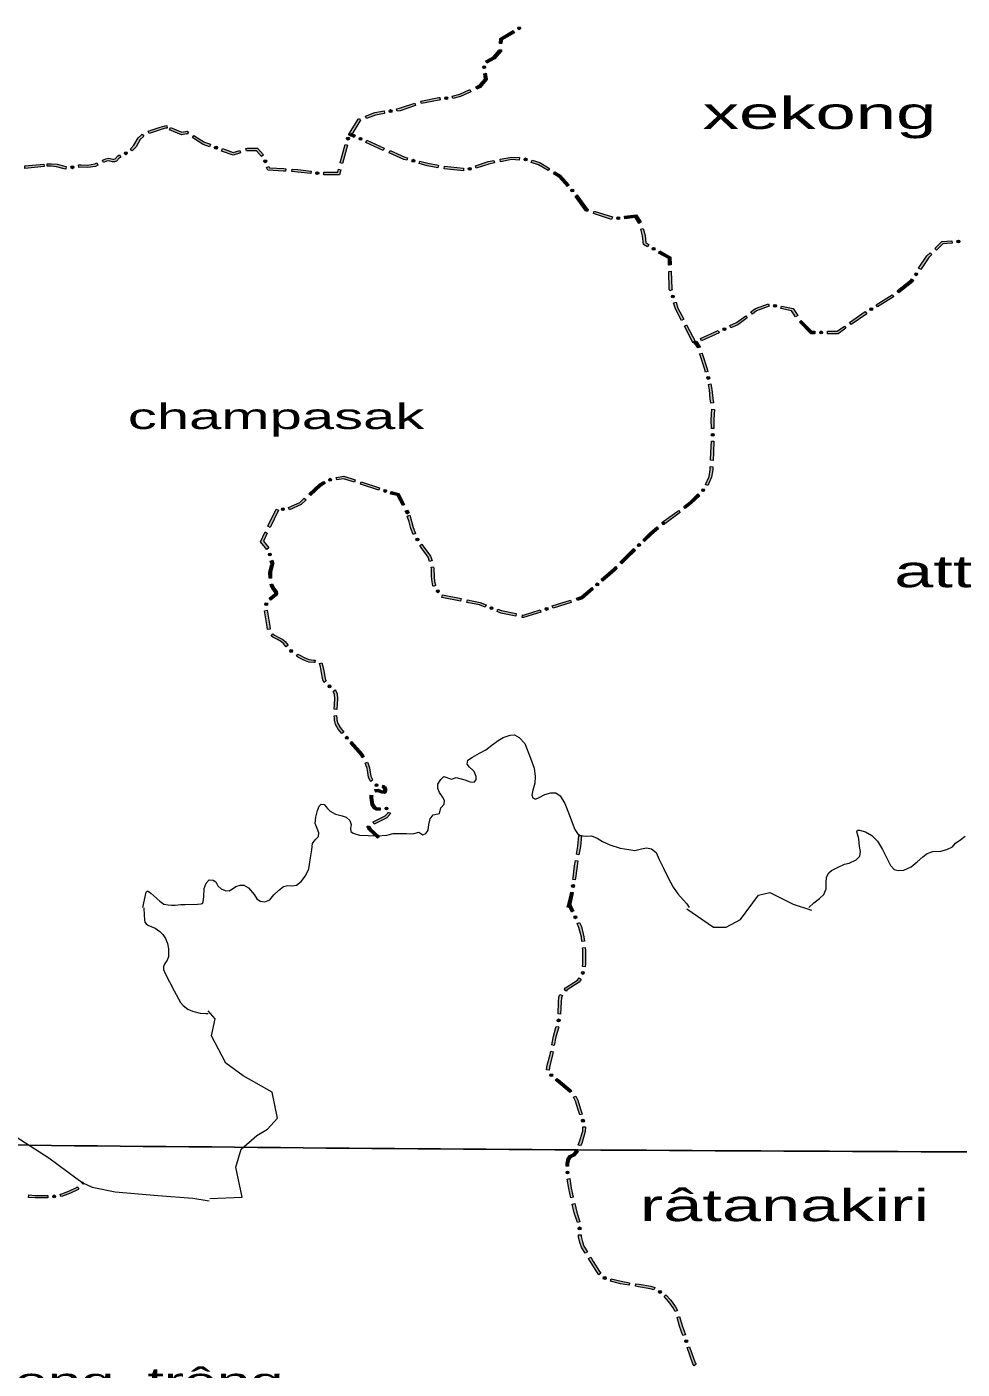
# Model space of a CAD drawing. Header units: metres. Extents: x -835890 to 1024355, y 79891 to 2211954.
# Drawn here: x -233624 to -86884, y 1077516 to 1288206 of the extents above; entities that cross this region are included whole.
import ezdxf

# ---------------------------------------------------------------- set-up
doc = ezdxf.new("R2010")
doc.units = ezdxf.units.M
doc.header["$LTSCALE"] = 2200
for name, color, linetype, lineweight in [('18', 7, 'Continuous', 13), ('20', 7, 'Continuous', 13), ('36', 7, 'Continuous', 13), ('37', 7, 'Continuous', 13)]:
    doc.layers.add(name, color=color, linetype=linetype, lineweight=lineweight)

msp = doc.modelspace()

# ---------------------------------------------------------------- hatches: boundary and pattern name
at = {"layer": '37'}
for points in [[(-159479, 1285611), (-159420, 1286380), (-157333, 1287635), (-157127, 1287292), (-159037, 1286144), (-159081, 1285580)], [(-156185, 1288102, 1), (-156564, 1287859, 1)], [(-161639, 1282852), (-160470, 1283491), (-159562, 1284530), (-159556, 1284614), (-159157, 1284583), (-159174, 1284367), (-160215, 1283174), (-161447, 1282501)], [(-161874, 1282098, 1), (-161874, 1281648, 1)], [(-163207, 1278798), (-162692, 1279033), (-161807, 1280046), (-161931, 1280853), (-161536, 1280914), (-161384, 1279923), (-162448, 1278705), (-163041, 1278434)], [(-171823, 1276547), (-171810, 1276551), (-169002, 1277114), (-168831, 1277127), (-168800, 1276729), (-168947, 1276717), (-171707, 1276164), (-171696, 1276168)], [(-167594, 1277022, 1), (-168042, 1276988, 1)], [(-166885, 1277339), (-165701, 1277662), (-164117, 1278384), (-163951, 1278020), (-165565, 1277285), (-166780, 1276953)], [(-180485, 1274180), (-179052, 1274738), (-177574, 1275002), (-177504, 1274609), (-178943, 1274351), (-180340, 1273807)], [(-176333, 1275021, 1), (-176776, 1274942, 1)], [(-175606, 1275355), (-175149, 1275436), (-172771, 1276230), (-172644, 1275851), (-175050, 1275048), (-175535, 1274961)], [(-211628, 1272303), (-211913, 1272281), (-212571, 1272097), (-213358, 1271813), (-214446, 1271453), (-214572, 1271833), (-213488, 1272191), (-212694, 1272478), (-211983, 1272677), (-211659, 1272702)], [(-183148, 1271257), (-181639, 1273730), (-181417, 1273817), (-181272, 1273444), (-181368, 1273406), (-182806, 1271049)], [(-215283, 1271034), (-215383, 1270966), (-215856, 1270521), (-216499, 1269397), (-217071, 1268784), (-217144, 1268732), (-217378, 1269056), (-217336, 1269086), (-216823, 1269636), (-216174, 1270771), (-215634, 1271279), (-215507, 1271365)], [(-211096, 1272425), (-209324, 1271682), (-208469, 1271825), (-208259, 1271690), (-208474, 1271353), (-208555, 1271405), (-209372, 1271269), (-211251, 1272056)], [(-207415, 1271153), (-206874, 1270808), (-205779, 1270122), (-204819, 1269772), (-204956, 1269396), (-205955, 1269760), (-207088, 1270470), (-207630, 1270816)], [(-183195, 1270876, 1), (-183310, 1270441, 1)], [(-182282, 1270845), (-182977, 1271153), (-182815, 1271519), (-182119, 1271210)], [(-181492, 1270713, 1), (-181081, 1270531, 1)], [(-218312, 1268284, 1), (-217890, 1268441, 1)], [(-203736, 1269165, 1), (-204159, 1269319, 1)], [(-202939, 1269087), (-201268, 1268478), (-200232, 1268803), (-200112, 1268421), (-201278, 1268056), (-203076, 1268711)], [(-199278, 1269102), (-199076, 1269165), (-197423, 1269165), (-196516, 1268126), (-196818, 1267863), (-197605, 1268765), (-199015, 1268765), (-199158, 1268720)], [(-184475, 1266845), (-183703, 1269744), (-183317, 1269641), (-184088, 1266742)], [(-177711, 1268818), (-180453, 1270034), (-180291, 1270400), (-177549, 1269183)], [(-174001, 1267254), (-174471, 1267381), (-176797, 1268412), (-176635, 1268778), (-174337, 1267759), (-173897, 1267640)], [(-233956, 1266385), (-230969, 1266669), (-230931, 1266271), (-233918, 1265987)], [(-227496, 1265885), (-227773, 1265926), (-228953, 1266256), (-229796, 1266318), (-230416, 1266319), (-230415, 1266719), (-229781, 1266718), (-228884, 1266652), (-227690, 1266318), (-227438, 1266281)], [(-226696, 1266094, 1), (-226266, 1266225, 1)], [(-222472, 1266481), (-222862, 1266293), (-224063, 1266108), (-225104, 1266159), (-225492, 1266136), (-225516, 1266536), (-225106, 1266560), (-224084, 1266510), (-222982, 1266679), (-222646, 1266841)], [(-218889, 1267773), (-219102, 1267631), (-219565, 1267136), (-219881, 1267018), (-220214, 1267018), (-220773, 1267176), (-221122, 1267101), (-221575, 1266904), (-221735, 1267271), (-221245, 1267484), (-220760, 1267588), (-220158, 1267418), (-219954, 1267418), (-219793, 1267478), (-219363, 1267938), (-219111, 1268106)], [(-196134, 1266901, 1), (-196311, 1267314, 1)], [(-195645, 1266267), (-195569, 1266088), (-193325, 1265956), (-193014, 1265936), (-193039, 1265537), (-193350, 1265557), (-195839, 1265703), (-196013, 1266109)], [(-173201, 1267245, 1), (-172766, 1267128, 1)], [(-169129, 1266079), (-170829, 1266398), (-172070, 1266733), (-171966, 1267119), (-170739, 1266788), (-169055, 1266472)], [(-165142, 1265607), (-168125, 1265927), (-168083, 1266325), (-165100, 1266005)], [(-160276, 1266842), (-161128, 1266678), (-163136, 1266034), (-163258, 1266415), (-161227, 1267066), (-160352, 1267235)], [(-156381, 1267291), (-157546, 1267368), (-159294, 1267032), (-159370, 1267424), (-157571, 1267771), (-156354, 1267690)], [(-155589, 1267467, 1), (-155159, 1267333, 1)], [(-151839, 1265642), (-153326, 1266549), (-154479, 1266911), (-154360, 1267292), (-153159, 1266916), (-151630, 1265984)], [(-192016, 1265874), (-191092, 1265816), (-189021, 1265567), (-189069, 1265170), (-191128, 1265418), (-192041, 1265475)], [(-187829, 1265222, 1), (-188276, 1265276, 1)], [(-187055, 1265398), (-185402, 1265398), (-184860, 1265398), (-184732, 1265878), (-184345, 1265775), (-184552, 1264998), (-185402, 1264998), (-187055, 1264998)], [(-164363, 1265851, 1), (-163935, 1265988, 1)], [(-148858, 1263135), (-150170, 1264625), (-150985, 1265122), (-150777, 1265463), (-149910, 1264935), (-148558, 1263399)], [(-148196, 1262686, 1), (-147899, 1262348, 1)], [(-145679, 1259209), (-145988, 1259309), (-147618, 1261595), (-147292, 1261828), (-145739, 1259649), (-145556, 1259590)], [(-141873, 1257979), (-144728, 1258902), (-144605, 1259282), (-141750, 1258360)], [(-141054, 1258144, 1), (-140607, 1258197, 1)], [(-137593, 1257364), (-138170, 1258289), (-139814, 1258091), (-139861, 1258488), (-137965, 1258716), (-137254, 1257576)], [(-136251, 1253699), (-136863, 1254056), (-137011, 1255395), (-137316, 1256464), (-136932, 1256574), (-136618, 1255473), (-136488, 1254300), (-136049, 1254044)], [(-91188, 1253440), (-90064, 1254511), (-88480, 1254640), (-88447, 1254242), (-89890, 1254123), (-90912, 1253150)], [(-87243, 1254541, 1), (-87691, 1254504, 1)], [(-135481, 1253480, 1), (-135093, 1253253, 1)], [(-132945, 1250825), (-132974, 1251828), (-134517, 1252697), (-134320, 1253046), (-132581, 1252065), (-132545, 1250837)], [(-93717, 1250315), (-92412, 1252273), (-91912, 1252750), (-91636, 1252460), (-92104, 1252014), (-93384, 1250093)], [(-132758, 1246783), (-132837, 1247030), (-132917, 1249826), (-132517, 1249837), (-132439, 1247098), (-132377, 1246904)], [(-93980, 1249559, 1), (-94230, 1249184, 1)], [(-97072, 1246770), (-94940, 1248479), (-94826, 1248650), (-94493, 1248429), (-94641, 1248206), (-96822, 1246458)], [(-132333, 1246105, 1), (-132197, 1245676, 1)], [(-100388, 1244590), (-97862, 1246137), (-97852, 1246145), (-97602, 1245833), (-97631, 1245809), (-100179, 1244249)], [(-130920, 1242115), (-131849, 1243919), (-132153, 1244877), (-131772, 1244998), (-131478, 1244072), (-130564, 1242298)], [(-120034, 1243455), (-119321, 1243979), (-117280, 1244723), (-117143, 1244347), (-119130, 1243623), (-119797, 1243133)], [(-116022, 1244360, 1), (-116461, 1244458, 1)], [(-115222, 1244387), (-113389, 1243979), (-112678, 1242911), (-113011, 1242689), (-113633, 1243624), (-115309, 1243997)], [(-104543, 1241791), (-102078, 1243501), (-101850, 1243172), (-104315, 1241462)], [(-100945, 1244015, 1), (-101328, 1243780, 1)], [(-129089, 1238559), (-130462, 1241226), (-130107, 1241409), (-128733, 1238742)], [(-123977, 1240835, 1), (-124388, 1240652, 1)], [(-123349, 1241331), (-122282, 1241803), (-120840, 1242863), (-120603, 1242541), (-122081, 1241455), (-123187, 1240965)], [(-112139, 1242117), (-110472, 1240447), (-109998, 1240447), (-109998, 1240047), (-110638, 1240047), (-112422, 1241835)], [(-107998, 1240447), (-106480, 1240447), (-105365, 1241221), (-105137, 1240892), (-106354, 1240047), (-107998, 1240047)], [(-128992, 1238834), (-128836, 1238903), (-128674, 1238537), (-128830, 1238468)], [(-128377, 1237812), (-128377, 1237811), (-128916, 1238659), (-128578, 1238874), (-128012, 1237982), (-127997, 1237935)], [(-127921, 1239307), (-125178, 1240522), (-125016, 1240156), (-127759, 1238942)], [(-108773, 1240247, 1), (-109223, 1240247, 1)], [(-127159, 1234014), (-127313, 1234595), (-128009, 1236668), (-128071, 1236860), (-127690, 1236983), (-127629, 1236793), (-126930, 1234710), (-126773, 1234117)], [(-126768, 1233316, 1), (-126652, 1232881, 1)], [(-126287, 1229123), (-126392, 1229824), (-126530, 1231224), (-126693, 1232085), (-126300, 1232160), (-126134, 1231281), (-125995, 1229873), (-125891, 1229182)], [(-126227, 1225163), (-126235, 1226571), (-126161, 1228172), (-125762, 1228153), (-125835, 1226563), (-125827, 1225166)], [(-126022, 1224389, 1), (-126019, 1223939, 1)], [(-126361, 1220178), (-126294, 1221416), (-126226, 1223172), (-125826, 1223157), (-125895, 1221398), (-125962, 1220157)], [(-127155, 1216392), (-126584, 1217650), (-126413, 1218698), (-126398, 1219175), (-125998, 1219162), (-126014, 1218660), (-126198, 1217533), (-126791, 1216226)], [(-189360, 1214921), (-187728, 1216451), (-187026, 1216853), (-186827, 1216506), (-187488, 1216127), (-189087, 1214629)], [(-185815, 1217156, 1), (-186259, 1217079, 1)], [(-185086, 1217486), (-183917, 1217690), (-182098, 1217099), (-182222, 1216718), (-183946, 1217279), (-185017, 1217092)], [(-181147, 1216790), (-178294, 1215862), (-178418, 1215482), (-181271, 1216409)], [(-127400, 1215662, 1), (-127649, 1215288, 1)], [(-192584, 1212758), (-190801, 1213570), (-190090, 1214237), (-189816, 1213945), (-190576, 1213234), (-192419, 1212394)], [(-177191, 1215293, 1), (-177619, 1215433, 1)], [(-176461, 1215266), (-175250, 1214968), (-174358, 1213252), (-174713, 1213068), (-175521, 1214623), (-176556, 1214878)], [(-130570, 1212923), (-129603, 1213671), (-128334, 1214885), (-128057, 1214596), (-129341, 1213368), (-130325, 1212606)], [(-195824, 1209820), (-194526, 1212525), (-194165, 1212352), (-195463, 1209647)], [(-193236, 1212458, 1), (-193681, 1212522, 1)], [(-173897, 1212365), (-173659, 1211906), (-174014, 1211721), (-174252, 1212180)], [(-173546, 1211536), (-173273, 1210608), (-173021, 1209611), (-172660, 1208693), (-173032, 1208546), (-173403, 1209488), (-173659, 1210503), (-173930, 1211423)], [(-133778, 1210544), (-131508, 1212197), (-131361, 1212311), (-131116, 1211994), (-131268, 1211877), (-133542, 1210221)], [(-137000, 1207702), (-135867, 1208784), (-134776, 1209728), (-134514, 1209426), (-135598, 1208488), (-136724, 1207413)], [(-133999, 1210383), (-133778, 1210544), (-133542, 1210221), (-133763, 1210060)], [(-195981, 1206191), (-196986, 1207399), (-196256, 1208919), (-195896, 1208746), (-196514, 1207457), (-195674, 1206447)], [(-172243, 1207556, 1), (-172474, 1207942, 1)], [(-195572, 1205596, 1), (-195448, 1205163, 1)], [(-171642, 1207025), (-171433, 1206711), (-170312, 1205134), (-170053, 1204447), (-170427, 1204306), (-170668, 1204944), (-171762, 1206484), (-171975, 1206803)], [(-140571, 1204195), (-139764, 1205002), (-138437, 1206307), (-138157, 1206021), (-139483, 1204718), (-140288, 1203913)], [(-137423, 1207023, 1), (-137744, 1206707, 1)], [(-195628, 1201691), (-195637, 1202628), (-195424, 1203639), (-195265, 1203984), (-194902, 1203816), (-195042, 1203513), (-195237, 1202589), (-195228, 1201694)], [(-195276, 1203845), (-195425, 1204363), (-195041, 1204474), (-194892, 1203956)], [(-169809, 1203442), (-169754, 1203123), (-169721, 1201951), (-169658, 1201162), (-169536, 1200611), (-169497, 1200515), (-169867, 1200363), (-169919, 1200490), (-170055, 1201102), (-170121, 1201929), (-170153, 1203083), (-170203, 1203374)], [(-143502, 1201497), (-141656, 1203109), (-141277, 1203488), (-140994, 1203205), (-141383, 1202816), (-143239, 1201195)], [(-195622, 1198506), (-195610, 1198518), (-194769, 1199187), (-194714, 1199298), (-194727, 1199416), (-195032, 1199840), (-195406, 1200481), (-195457, 1200660), (-195073, 1200770), (-195035, 1200639), (-194697, 1200058), (-194341, 1199565), (-194303, 1199225), (-194451, 1198929), (-195340, 1198223), (-195332, 1198230)], [(-168988, 1199458, 1), (-169307, 1199776, 1)], [(-168430, 1199041), (-165487, 1198456), (-165566, 1198063), (-168508, 1198649)], [(-147369, 1198544), (-146655, 1198772), (-145009, 1200184), (-144748, 1199881), (-146456, 1198415), (-147248, 1198163)], [(-143954, 1200836, 1), (-144293, 1200540, 1)], [(-195985, 1197790, 1), (-196143, 1197369, 1)], [(-164507, 1198261), (-162511, 1197864), (-161578, 1197506), (-161721, 1197132), (-162623, 1197478), (-164585, 1197868)], [(-160506, 1196881, 1), (-160926, 1197042, 1)], [(-159710, 1196790), (-159133, 1196569), (-156831, 1196108), (-156909, 1195716), (-159244, 1196184), (-159853, 1196417)], [(-155850, 1195911), (-155722, 1195886), (-153087, 1196725), (-152965, 1196343), (-155699, 1195473), (-155929, 1195519)], [(-151859, 1196906, 1), (-152287, 1196769, 1)], [(-151181, 1197331), (-148322, 1198241), (-148201, 1197860), (-151059, 1196950)], [(-195848, 1193599), (-195914, 1194051), (-196320, 1196559), (-195925, 1196623), (-195519, 1194112), (-195452, 1193658)], [(-192949, 1190889), (-193011, 1190966), (-193381, 1191435), (-193693, 1191701), (-194285, 1192022), (-195014, 1192412), (-195287, 1192635), (-195035, 1192945), (-194791, 1192747), (-194095, 1192374), (-193466, 1192033), (-193091, 1191714), (-192699, 1191216), (-192638, 1191142)], [(-192304, 1190415, 1), (-192020, 1190066, 1)], [(-188418, 1188409), (-188611, 1188413), (-189408, 1188492), (-190191, 1188786), (-190994, 1189226), (-191301, 1189403), (-191102, 1189750), (-190798, 1189575), (-190023, 1189150), (-189316, 1188885), (-188587, 1188812), (-188411, 1188809)], [(-186972, 1185285), (-187009, 1185331), (-187210, 1185733), (-187398, 1186787), (-187563, 1187741), (-187716, 1188250), (-187333, 1188366), (-187173, 1187833), (-187004, 1186856), (-186826, 1185860), (-186671, 1185549), (-186662, 1185538)], [(-186312, 1184826, 1), (-185955, 1184553, 1)], [(-185400, 1181084), (-185298, 1182708), (-185358, 1183417), (-185490, 1183769), (-185576, 1183877), (-185262, 1184126), (-185137, 1183968), (-184964, 1183505), (-184896, 1182712), (-185001, 1181059)], [(-184230, 1177264), (-184807, 1177993), (-185182, 1178690), (-185373, 1179400), (-185373, 1179644), (-185422, 1180051), (-185025, 1180099), (-184973, 1179668), (-184973, 1179453), (-184808, 1178839), (-184471, 1178213), (-183916, 1177512)], [(-183575, 1176795, 1), (-183278, 1176457, 1)], [(-181017, 1173470), (-181251, 1173847), (-182917, 1175743), (-182616, 1176007), (-180929, 1174086), (-180677, 1173681)], [(-179636, 1169742), (-179746, 1169875), (-180024, 1170459), (-180130, 1171173), (-180241, 1171805), (-180437, 1172392), (-180542, 1172622), (-180177, 1172788), (-180064, 1172538), (-179852, 1171903), (-179735, 1171237), (-179637, 1170577), (-179406, 1170092), (-179329, 1169998)], [(-178979, 1169267, 1), (-178563, 1169096, 1)], [(-178181, 1165248), (-178264, 1165240), (-178838, 1165240), (-179209, 1165463), (-179596, 1166076), (-179776, 1167216), (-179743, 1167601), (-179344, 1167566), (-179373, 1167230), (-179214, 1166220), (-178921, 1165757), (-178727, 1165640), (-178282, 1165640), (-178217, 1165646)], [(-179088, 1168496), (-179040, 1168524), (-178494, 1168558), (-177857, 1168298), (-177618, 1168278), (-177648, 1168257), (-177623, 1168331), (-177623, 1168521), (-177744, 1168877), (-177365, 1169005), (-177223, 1168587), (-177223, 1168267), (-177312, 1168001), (-177512, 1167867), (-177952, 1167904), (-178561, 1168153), (-178920, 1168131), (-178886, 1168150)], [(-177567, 1168741), (-177823, 1168758), (-177797, 1169157), (-177541, 1169140)], [(-177427, 1165531, 1), (-176978, 1165501, 1)], [(-179310, 1163432), (-179298, 1163439), (-177400, 1164387), (-176998, 1164789), (-176938, 1164934), (-176569, 1164780), (-176660, 1164562), (-177163, 1164059), (-179115, 1163083), (-179123, 1163079)], [(-178592, 1160835), (-179988, 1162115), (-180256, 1162585), (-180256, 1162746), (-179856, 1162746), (-179856, 1162691), (-179671, 1162368), (-178322, 1161130)], [(-146620, 1161253), (-146763, 1159533), (-147010, 1158261), (-147402, 1158337), (-147159, 1159588), (-147019, 1161286)], [(-146620, 1161253), (-146763, 1159533), (-147010, 1158261), (-147402, 1158337), (-147159, 1159588), (-147019, 1161286)], [(-147165, 1157282), (-147288, 1156463), (-147530, 1154562), (-147573, 1154306), (-147967, 1154373), (-147926, 1154621), (-147684, 1156518), (-147560, 1157341)], [(-147165, 1157282), (-147288, 1156463), (-147530, 1154562), (-147573, 1154306), (-147967, 1154373), (-147926, 1154621), (-147684, 1156518), (-147560, 1157341)], [(-147973, 1153131, 1), (-147898, 1153575, 1)], [(-147973, 1153131, 1), (-147898, 1153575, 1)], [(-147904, 1152334), (-147955, 1152028), (-148281, 1150601), (-148485, 1149941), (-148867, 1150059), (-148668, 1150704), (-148348, 1152105), (-148298, 1152400)], [(-147904, 1152334), (-147955, 1152028), (-148273, 1150635), (-148258, 1150321), (-148088, 1149992), (-148444, 1149808), (-148654, 1150215), (-148676, 1150670), (-148348, 1152105), (-148298, 1152400)], [(-148178, 1149259), (-148446, 1149813), (-148086, 1149987), (-147818, 1149433)], [(-147661, 1148648, 1), (-147465, 1148243, 1)], [(-146548, 1144649), (-146623, 1145313), (-146998, 1146839), (-147303, 1147459), (-146943, 1147636), (-146620, 1146977), (-146229, 1145383), (-146150, 1144694)], [(-146431, 1140715), (-146371, 1141117), (-146396, 1143315), (-146434, 1143655), (-146037, 1143700), (-145996, 1143340), (-145970, 1141089), (-146036, 1140655)], [(-146310, 1139908, 1), (-146479, 1139491, 1)], [(-149328, 1137131), (-149112, 1137370), (-147252, 1138568), (-146969, 1138922), (-146656, 1138672), (-146980, 1138267), (-148851, 1137062), (-149031, 1136863)], [(-150285, 1133264), (-150204, 1135182), (-150150, 1135881), (-149980, 1136296), (-149610, 1136145), (-149756, 1135788), (-149804, 1135158), (-149885, 1133247)], [(-150146, 1132485, 1), (-150231, 1132043, 1)], [(-151263, 1128402), (-151017, 1129795), (-150607, 1131152), (-150575, 1131320), (-150182, 1131244), (-150218, 1131056), (-150627, 1129702), (-150869, 1128332)], [(-152089, 1124486), (-151989, 1125237), (-151528, 1126903), (-151437, 1127417), (-151043, 1127348), (-151137, 1126815), (-151596, 1125156), (-151693, 1124433)], [(-151501, 1123814, 1), (-151192, 1123487, 1)], [(-148443, 1120936), (-148539, 1121044), (-148554, 1121059), (-150490, 1122665), (-150712, 1122852), (-150454, 1123158), (-150233, 1122972), (-148284, 1121355), (-148248, 1121319), (-148144, 1121202)], [(-146875, 1117410), (-147128, 1118208), (-147533, 1119598), (-147845, 1120204), (-147490, 1120387), (-147159, 1119747), (-146746, 1118324), (-146494, 1117532)], [(-146449, 1116733, 1), (-146313, 1116304, 1)], [(-147103, 1112741), (-146946, 1113093), (-146419, 1114876), (-146371, 1115527), (-146371, 1115525), (-145973, 1115566), (-145970, 1115533), (-146024, 1114803), (-146570, 1112954), (-146737, 1112578)], [(-149028, 1109381), (-149028, 1109801), (-148833, 1110583), (-148471, 1111035), (-147907, 1111317), (-147543, 1111750), (-147509, 1111827), (-147143, 1111664), (-147200, 1111536), (-147654, 1110997), (-148214, 1110716), (-148466, 1110401), (-148628, 1109751), (-148628, 1109381)], [(-148822, 1108607, 1), (-148763, 1108161, 1)], [(-224689, 1106618), (-224764, 1106543), (-225047, 1106826), (-224972, 1106901)], [(-148284, 1104404), (-148616, 1105851), (-148855, 1107361), (-148460, 1107424), (-148223, 1105927), (-147894, 1104494)], [(-230332, 1104389), (-232331, 1104389), (-233343, 1104453), (-233318, 1104852), (-232318, 1104789), (-230332, 1104789)], [(-229558, 1104594, 1), (-229114, 1104670, 1)], [(-225471, 1105836), (-225591, 1105717), (-226766, 1105129), (-228034, 1104653), (-228316, 1104605), (-228384, 1104999), (-228139, 1105041), (-226926, 1105496), (-225828, 1106045), (-225754, 1106119)], [(-147252, 1100542), (-147283, 1100668), (-147743, 1102050), (-148060, 1103430), (-147670, 1103519), (-147358, 1102158), (-146898, 1100778), (-146864, 1100635)], [(-146907, 1099831, 1), (-146895, 1099381, 1)], [(-146015, 1095728), (-146582, 1096647), (-146848, 1097392), (-147060, 1098267), (-147071, 1098600), (-146671, 1098613), (-146661, 1098321), (-146464, 1097507), (-146219, 1096821), (-145675, 1095938)], [(-143885, 1092324), (-144113, 1092632), (-145088, 1094225), (-145490, 1094877), (-145150, 1095087), (-144748, 1094435), (-143781, 1092856), (-143563, 1092562)], [(-143183, 1091892, 1), (-142755, 1091753, 1)], [(-139119, 1090692), (-140461, 1090912), (-142067, 1091320), (-141969, 1091708), (-140379, 1091304), (-139054, 1091087)], [(-135235, 1089940), (-135819, 1090146), (-137642, 1090450), (-138132, 1090530), (-138068, 1090925), (-137576, 1090845), (-135719, 1090535), (-135102, 1090317)], [(-134491, 1089763, 1), (-134115, 1089516, 1)], [(-131925, 1086547), (-132210, 1087118), (-132883, 1088091), (-133654, 1088903), (-133363, 1089178), (-132572, 1088344), (-131865, 1087323), (-131567, 1086726)], [(-130689, 1082775), (-131206, 1084245), (-131601, 1085645), (-131216, 1085754), (-130825, 1084366), (-130312, 1082908)], [(-130243, 1082111, 1), (-130094, 1081686, 1)], [(-128921, 1078050), (-129124, 1078329), (-130025, 1080889), (-129648, 1081022), (-128766, 1078517), (-128598, 1078286)]]:
    msp.add_hatch(color=256, dxfattribs=at).paths.add_polyline_path(points)

# ---------------------------------------------------------------- linework, layer by layer
at = {"layer": '18'}
for points in [[(-86155, 1111615), (-89744, 1111629), (-93334, 1111644), (-96924, 1111659), (-100514, 1111675), (-104103, 1111692), (-107693, 1111709), (-111283, 1111726), (-114873, 1111744), (-118462, 1111763), (-122052, 1111782), (-125642, 1111802), (-129232, 1111823), (-132821, 1111844), (-136411, 1111865), (-140001, 1111888), (-143590, 1111910), (-147180, 1111934), (-150770, 1111958), (-154360, 1111982), (-157949, 1112007), (-161539, 1112033), (-165129, 1112059), (-168718, 1112086), (-172308, 1112113), (-175898, 1112141), (-179487, 1112170), (-183077, 1112199), (-186667, 1112228), (-190256, 1112259), (-193846, 1112290), (-197436, 1112321), (-201025, 1112353), (-204615, 1112386), (-208205, 1112419), (-211794, 1112452), (-215384, 1112487), (-218973, 1112522), (-222563, 1112557), (-226153, 1112593), (-229742, 1112630), (-233332, 1112667), (-236921, 1112705)], [(-236921, 1112705), (-233332, 1112667), (-229742, 1112630), (-226153, 1112593), (-222563, 1112557), (-218973, 1112522), (-215384, 1112487), (-211794, 1112452), (-208205, 1112419), (-204615, 1112386), (-201025, 1112353), (-197436, 1112321), (-193846, 1112290), (-190256, 1112259), (-186667, 1112228), (-183077, 1112199), (-179487, 1112170), (-175898, 1112141), (-172308, 1112113), (-168718, 1112086), (-165129, 1112059), (-161539, 1112033), (-157949, 1112007), (-154360, 1111982), (-150770, 1111958), (-147180, 1111934), (-143590, 1111910), (-140001, 1111888), (-136411, 1111865), (-132821, 1111844), (-129232, 1111823)], [(-129232, 1111823), (-125642, 1111802), (-122052, 1111782), (-118462, 1111763), (-114873, 1111744), (-111283, 1111726), (-107693, 1111709), (-104103, 1111692), (-100514, 1111675), (-96924, 1111659), (-93334, 1111644), (-89744, 1111629), (-86155, 1111615)]]:
    msp.add_lwpolyline(points, dxfattribs=at)
at = {"layer": '36'}
for points in [[(-205007, 1154344), (-204373, 1154285), (-203995, 1154020), (-203640, 1153365), (-203119, 1152931), (-202512, 1152627), (-201861, 1152583), (-201340, 1152887), (-200820, 1153278), (-200169, 1153495), (-199561, 1153495), (-198867, 1153061), (-197956, 1152019), (-197522, 1151324), (-197001, 1150976), (-196285, 1150889), (-195504, 1151193), (-194882, 1151978), (-194159, 1152670), (-193335, 1153278), (-192727, 1153408), (-192033, 1153365), (-191295, 1153495), (-190601, 1154060), (-189907, 1154928), (-189386, 1156058), (-189126, 1157795), (-188930, 1159011), (-188800, 1160010), (-188410, 1160618), (-187846, 1161139), (-187802, 1161704), (-188063, 1162355), (-188410, 1163137), (-188280, 1164179), (-187998, 1165222), (-187781, 1165873), (-187433, 1166177), (-187000, 1166134), (-186479, 1165526), (-186045, 1165092), (-185177, 1164614), (-184136, 1164353), (-183528, 1164179), (-182964, 1163615), (-182747, 1163007), (-182834, 1162355), (-182791, 1161921), (-182444, 1161660), (-181446, 1161356), (-180057, 1161270), (-178669, 1161226), (-177128, 1161313), (-176130, 1161574), (-175045, 1161617), (-174047, 1161574), (-173049, 1161530), (-172119, 1161814), (-171487, 1161400), (-171010, 1161617), (-170663, 1162138), (-170533, 1163007), (-170359, 1163875), (-169882, 1164527), (-168894, 1164743), (-168689, 1165613), (-168125, 1166221), (-168081, 1166785), (-168428, 1167350), (-168906, 1168045), (-169166, 1168653), (-169123, 1169348), (-168689, 1170043), (-168211, 1170521), (-166979, 1170095), (-166259, 1170390), (-164914, 1169999), (-164046, 1169695), (-163438, 1169652), (-163135, 1169999), (-163135, 1170521), (-163438, 1171302), (-163677, 1171520), (-164198, 1171997), (-164545, 1172475), (-164458, 1173083), (-163720, 1173561), (-162592, 1174212), (-161638, 1174733), (-160683, 1175472), (-159685, 1176167), (-158904, 1176644), (-157819, 1177035), (-157103, 1177079), (-156366, 1176644), (-155498, 1175732), (-154587, 1173431), (-154023, 1171824), (-153849, 1170521), (-153914, 1169478), (-154261, 1168392)], [(-154261, 1168392), (-154391, 1167611), (-154261, 1167176), (-153827, 1167003), (-153220, 1167220), (-152352, 1167697), (-151397, 1167958), (-150616, 1167958), (-149966, 1167524), (-149228, 1166308), (-148534, 1164570), (-148035, 1163137), (-147644, 1162225), (-147254, 1161617), (-146820, 1161270), (-145865, 1161183), (-145041, 1161226), (-144130, 1160835), (-143305, 1160314), (-142177, 1159836), (-140528, 1159315), (-139183, 1159055), (-138250, 1158924), (-137165, 1159185), (-136428, 1159359), (-135603, 1159185), (-134866, 1158620), (-134432, 1157534), (-133737, 1156145), (-133043, 1154755), (-132219, 1153148), (-131503, 1152105), (-130678, 1151193), (-130071, 1150542), (-129724, 1150000)], [(-110925, 1150000), (-110143, 1150733), (-109266, 1151382), (-108579, 1152031), (-108236, 1152909), (-108198, 1153863), (-108160, 1154741), (-107816, 1155429), (-107378, 1155772), (-106462, 1156268), (-105356, 1156765), (-104632, 1156956), (-103526, 1157452), (-102954, 1158024), (-102839, 1158788), (-102992, 1159551), (-103106, 1160773), (-103240, 1161308), (-103430, 1161842), (-103316, 1162109), (-102973, 1162109), (-102057, 1161880), (-101066, 1161269), (-100150, 1160391), (-99388, 1159055), (-98663, 1157605), (-98129, 1156574), (-97557, 1155963), (-96928, 1155772), (-96012, 1155848), (-94868, 1156345), (-93915, 1157146), (-93076, 1157910), (-92389, 1158444), (-91474, 1158750), (-90253, 1158826), (-89300, 1159093), (-88404, 1159475), (-87908, 1160086), (-87107, 1160659), (-86420, 1161193)], [(-215438, 1150000), (-214881, 1152390), (-214735, 1152559), (-214590, 1152559), (-214154, 1152220), (-212749, 1150961), (-212119, 1150525), (-211465, 1150379), (-210932, 1150331), (-210351, 1150355), (-209479, 1150428), (-208801, 1150428), (-206838, 1150476), (-206310, 1150527), (-206068, 1150600), (-205947, 1150867), (-205923, 1151230), (-205874, 1151715), (-205828, 1152958), (-205513, 1153808), (-205007, 1154344)], [(-130061, 1149784), (-125905, 1146867), (-123889, 1146867), (-121672, 1148079), (-118850, 1151916), (-117035, 1152320), (-113407, 1150503), (-110514, 1149562)], [(-215266, 1149945), (-215234, 1148772), (-215170, 1148032), (-215089, 1147663), (-214929, 1147406), (-214623, 1147197), (-213482, 1146715), (-212743, 1146216), (-212293, 1145718), (-211875, 1145108), (-211538, 1144339), (-211409, 1143470), (-211425, 1142216), (-211634, 1141701), (-211988, 1141186), (-212164, 1140720), (-212164, 1140270), (-211923, 1139610), (-210493, 1136892), (-209529, 1135091), (-209095, 1134609), (-208356, 1133998), (-207649, 1133708), (-206427, 1133403), (-205479, 1133338), (-205174, 1133338)], [(-204941, 1104324), (-199836, 1104523), (-200829, 1109212), (-199978, 1112054), (-197567, 1114186), (-195865, 1115181), (-194305, 1116886), (-195156, 1121008), (-199694, 1123566), (-202389, 1125555), (-204658, 1129818), (-204091, 1132519), (-205174, 1133738)], [(-238523, 1121865), (-238355, 1121696), (-238116, 1121026), (-238355, 1119493), (-238259, 1118392), (-237996, 1116716), (-237565, 1115854), (-236752, 1114944), (-230197, 1110682), (-225963, 1107569), (-224831, 1106760)], [(-224831, 1106760), (-223380, 1106084), (-219791, 1105366), (-213069, 1104791), (-207567, 1104360), (-205008, 1103929)]]:
    msp.add_lwpolyline(points, dxfattribs=at)
at = {"layer": '37'}
for points in [[(-159479, 1285611), (-159420, 1286380), (-157333, 1287635), (-157127, 1287292), (-159037, 1286144), (-159081, 1285580)], [(-161639, 1282852), (-160470, 1283491), (-159562, 1284530), (-159556, 1284614), (-159157, 1284583), (-159174, 1284367), (-160215, 1283174), (-161447, 1282501)], [(-163207, 1278798), (-162692, 1279033), (-161807, 1280046), (-161931, 1280853), (-161536, 1280914), (-161384, 1279923), (-162448, 1278705), (-163041, 1278434)], [(-171823, 1276547), (-171810, 1276551), (-169002, 1277114), (-168831, 1277127), (-168800, 1276729), (-168947, 1276717), (-171707, 1276164), (-171696, 1276168)], [(-166885, 1277339), (-165701, 1277662), (-164117, 1278384), (-163951, 1278020), (-165565, 1277285), (-166780, 1276953)], [(-180485, 1274180), (-179052, 1274738), (-177574, 1275002), (-177504, 1274609), (-178943, 1274351), (-180340, 1273807)], [(-175606, 1275355), (-175149, 1275436), (-172771, 1276230), (-172644, 1275851), (-175050, 1275048), (-175535, 1274961)], [(-211628, 1272303), (-211913, 1272281), (-212571, 1272097), (-213358, 1271813), (-214446, 1271453), (-214572, 1271833), (-213488, 1272191), (-212694, 1272478), (-211983, 1272677), (-211659, 1272702)], [(-183148, 1271257), (-181639, 1273730), (-181417, 1273817), (-181272, 1273444), (-181368, 1273406), (-182806, 1271049)], [(-215283, 1271034), (-215383, 1270966), (-215856, 1270521), (-216499, 1269397), (-217071, 1268784), (-217144, 1268732), (-217378, 1269056), (-217336, 1269086), (-216823, 1269636), (-216174, 1270771), (-215634, 1271279), (-215507, 1271365)], [(-211096, 1272425), (-209324, 1271682), (-208469, 1271825), (-208259, 1271690), (-208474, 1271353), (-208555, 1271405), (-209372, 1271269), (-211251, 1272056)], [(-207415, 1271153), (-206874, 1270808), (-205779, 1270122), (-204819, 1269772), (-204956, 1269396), (-205955, 1269760), (-207088, 1270470), (-207630, 1270816)], [(-182282, 1270845), (-182977, 1271153), (-182815, 1271519), (-182119, 1271210)], [(-202939, 1269087), (-201268, 1268478), (-200232, 1268803), (-200112, 1268421), (-201278, 1268056), (-203076, 1268711)], [(-199278, 1269102), (-199076, 1269165), (-197423, 1269165), (-196516, 1268126), (-196818, 1267863), (-197605, 1268765), (-199015, 1268765), (-199158, 1268720)], [(-184475, 1266845), (-183703, 1269744), (-183317, 1269641), (-184088, 1266742)], [(-177711, 1268818), (-180453, 1270034), (-180291, 1270400), (-177549, 1269183)], [(-174001, 1267254), (-174471, 1267381), (-176797, 1268412), (-176635, 1268778), (-174337, 1267759), (-173897, 1267640)], [(-233956, 1266385), (-230969, 1266669), (-230931, 1266271), (-233918, 1265987)], [(-227496, 1265885), (-227773, 1265926), (-228953, 1266256), (-229796, 1266318), (-230416, 1266319), (-230415, 1266719), (-229781, 1266718), (-228884, 1266652), (-227690, 1266318), (-227438, 1266281)], [(-222472, 1266481), (-222862, 1266293), (-224063, 1266108), (-225104, 1266159), (-225492, 1266136), (-225516, 1266536), (-225106, 1266560), (-224084, 1266510), (-222982, 1266679), (-222646, 1266841)], [(-218889, 1267773), (-219102, 1267631), (-219565, 1267136), (-219881, 1267018), (-220214, 1267018), (-220773, 1267176), (-221122, 1267101), (-221575, 1266904), (-221735, 1267271), (-221245, 1267484), (-220760, 1267588), (-220158, 1267418), (-219954, 1267418), (-219793, 1267478), (-219363, 1267938), (-219111, 1268106)], [(-195645, 1266267), (-195569, 1266088), (-193325, 1265956), (-193014, 1265936), (-193039, 1265537), (-193350, 1265557), (-195839, 1265703), (-196013, 1266109)], [(-169129, 1266079), (-170829, 1266398), (-172070, 1266733), (-171966, 1267119), (-170739, 1266788), (-169055, 1266472)], [(-165142, 1265607), (-168125, 1265927), (-168083, 1266325), (-165100, 1266005)], [(-160276, 1266842), (-161128, 1266678), (-163136, 1266034), (-163258, 1266415), (-161227, 1267066), (-160352, 1267235)], [(-156381, 1267291), (-157546, 1267368), (-159294, 1267032), (-159370, 1267424), (-157571, 1267771), (-156354, 1267690)], [(-151839, 1265642), (-153326, 1266549), (-154479, 1266911), (-154360, 1267292), (-153159, 1266916), (-151630, 1265984)], [(-192016, 1265874), (-191092, 1265816), (-189021, 1265567), (-189069, 1265170), (-191128, 1265418), (-192041, 1265475)], [(-187055, 1265398), (-185402, 1265398), (-184860, 1265398), (-184732, 1265878), (-184345, 1265775), (-184552, 1264998), (-185402, 1264998), (-187055, 1264998)], [(-148858, 1263135), (-150170, 1264625), (-150985, 1265122), (-150777, 1265463), (-149910, 1264935), (-148558, 1263399)], [(-145679, 1259209), (-145988, 1259309), (-147618, 1261595), (-147292, 1261828), (-145739, 1259649), (-145556, 1259590)], [(-141873, 1257979), (-144728, 1258902), (-144605, 1259282), (-141750, 1258360)], [(-137593, 1257364), (-138170, 1258289), (-139814, 1258091), (-139861, 1258488), (-137965, 1258716), (-137254, 1257576)], [(-136251, 1253699), (-136863, 1254056), (-137011, 1255395), (-137316, 1256464), (-136932, 1256574), (-136618, 1255473), (-136488, 1254300), (-136049, 1254044)], [(-91188, 1253440), (-90064, 1254511), (-88480, 1254640), (-88447, 1254242), (-89890, 1254123), (-90912, 1253150)], [(-132945, 1250825), (-132974, 1251828), (-134517, 1252697), (-134320, 1253046), (-132581, 1252065), (-132545, 1250837)], [(-93717, 1250315), (-92412, 1252273), (-91912, 1252750), (-91636, 1252460), (-92104, 1252014), (-93384, 1250093)], [(-132758, 1246783), (-132837, 1247030), (-132917, 1249826), (-132517, 1249837), (-132439, 1247098), (-132377, 1246904)], [(-97072, 1246770), (-94940, 1248479), (-94826, 1248650), (-94493, 1248429), (-94641, 1248206), (-96822, 1246458)], [(-100388, 1244590), (-97862, 1246137), (-97852, 1246145), (-97602, 1245833), (-97631, 1245809), (-100179, 1244249)], [(-130920, 1242115), (-131849, 1243919), (-132153, 1244877), (-131772, 1244998), (-131478, 1244072), (-130564, 1242298)], [(-120034, 1243455), (-119321, 1243979), (-117280, 1244723), (-117143, 1244347), (-119130, 1243623), (-119797, 1243133)], [(-115222, 1244387), (-113389, 1243979), (-112678, 1242911), (-113011, 1242689), (-113633, 1243624), (-115309, 1243997)], [(-104543, 1241791), (-102078, 1243501), (-101850, 1243172), (-104315, 1241462)], [(-129089, 1238559), (-130462, 1241226), (-130107, 1241409), (-128733, 1238742)], [(-123349, 1241331), (-122282, 1241803), (-120840, 1242863), (-120603, 1242541), (-122081, 1241455), (-123187, 1240965)], [(-112139, 1242117), (-110472, 1240447), (-109998, 1240447), (-109998, 1240047), (-110638, 1240047), (-112422, 1241835)], [(-107998, 1240447), (-106480, 1240447), (-105365, 1241221), (-105137, 1240892), (-106354, 1240047), (-107998, 1240047)], [(-128992, 1238834), (-128836, 1238903), (-128674, 1238537), (-128830, 1238468)], [(-128377, 1237812), (-128377, 1237811), (-128916, 1238659), (-128578, 1238874), (-128012, 1237982), (-127997, 1237935)], [(-127921, 1239307), (-125178, 1240522), (-125016, 1240156), (-127759, 1238942)], [(-127159, 1234014), (-127313, 1234595), (-128009, 1236668), (-128071, 1236860), (-127690, 1236983), (-127629, 1236793), (-126930, 1234710), (-126773, 1234117)], [(-126287, 1229123), (-126392, 1229824), (-126530, 1231224), (-126693, 1232085), (-126300, 1232160), (-126134, 1231281), (-125995, 1229873), (-125891, 1229182)], [(-126227, 1225163), (-126235, 1226571), (-126161, 1228172), (-125762, 1228153), (-125835, 1226563), (-125827, 1225166)], [(-126361, 1220178), (-126294, 1221416), (-126226, 1223172), (-125826, 1223157), (-125895, 1221398), (-125962, 1220157)], [(-127155, 1216392), (-126584, 1217650), (-126413, 1218698), (-126398, 1219175), (-125998, 1219162), (-126014, 1218660), (-126198, 1217533), (-126791, 1216226)], [(-189360, 1214921), (-187728, 1216451), (-187026, 1216853), (-186827, 1216506), (-187488, 1216127), (-189087, 1214629)], [(-185086, 1217486), (-183917, 1217690), (-182098, 1217099), (-182222, 1216718), (-183946, 1217279), (-185017, 1217092)], [(-181147, 1216790), (-178294, 1215862), (-178418, 1215482), (-181271, 1216409)], [(-192584, 1212758), (-190801, 1213570), (-190090, 1214237), (-189816, 1213945), (-190576, 1213234), (-192419, 1212394)], [(-176461, 1215266), (-175250, 1214968), (-174358, 1213252), (-174713, 1213068), (-175521, 1214623), (-176556, 1214878)], [(-130570, 1212923), (-129603, 1213671), (-128334, 1214885), (-128057, 1214596), (-129341, 1213368), (-130325, 1212606)], [(-195824, 1209820), (-194526, 1212525), (-194165, 1212352), (-195463, 1209647)], [(-173897, 1212365), (-173659, 1211906), (-174014, 1211721), (-174252, 1212180)], [(-173546, 1211536), (-173273, 1210608), (-173021, 1209611), (-172660, 1208693), (-173032, 1208546), (-173403, 1209488), (-173659, 1210503), (-173930, 1211423)], [(-133778, 1210544), (-131508, 1212197), (-131361, 1212311), (-131116, 1211994), (-131268, 1211877), (-133542, 1210221)], [(-137000, 1207702), (-135867, 1208784), (-134776, 1209728), (-134514, 1209426), (-135598, 1208488), (-136724, 1207413)], [(-133999, 1210383), (-133778, 1210544), (-133542, 1210221), (-133763, 1210060)], [(-195981, 1206191), (-196986, 1207399), (-196256, 1208919), (-195896, 1208746), (-196514, 1207457), (-195674, 1206447)], [(-171642, 1207025), (-171433, 1206711), (-170312, 1205134), (-170053, 1204447), (-170427, 1204306), (-170668, 1204944), (-171762, 1206484), (-171975, 1206803)], [(-140571, 1204195), (-139764, 1205002), (-138437, 1206307), (-138157, 1206021), (-139483, 1204718), (-140288, 1203913)], [(-195628, 1201691), (-195637, 1202628), (-195424, 1203639), (-195265, 1203984), (-194902, 1203816), (-195042, 1203513), (-195237, 1202589), (-195228, 1201694)], [(-195276, 1203845), (-195425, 1204363), (-195041, 1204474), (-194892, 1203956)], [(-169809, 1203442), (-169754, 1203123), (-169721, 1201951), (-169658, 1201162), (-169536, 1200611), (-169497, 1200515), (-169867, 1200363), (-169919, 1200490), (-170055, 1201102), (-170121, 1201929), (-170153, 1203083), (-170203, 1203374)], [(-143502, 1201497), (-141656, 1203109), (-141277, 1203488), (-140994, 1203205), (-141383, 1202816), (-143239, 1201195)], [(-195622, 1198506), (-195610, 1198518), (-194769, 1199187), (-194714, 1199298), (-194727, 1199416), (-195032, 1199840), (-195406, 1200481), (-195457, 1200660), (-195073, 1200770), (-195035, 1200639), (-194697, 1200058), (-194341, 1199565), (-194303, 1199225), (-194451, 1198929), (-195340, 1198223), (-195332, 1198230)], [(-168430, 1199041), (-165487, 1198456), (-165566, 1198063), (-168508, 1198649)], [(-147369, 1198544), (-146655, 1198772), (-145009, 1200184), (-144748, 1199881), (-146456, 1198415), (-147248, 1198163)], [(-164507, 1198261), (-162511, 1197864), (-161578, 1197506), (-161721, 1197132), (-162623, 1197478), (-164585, 1197868)], [(-159710, 1196790), (-159133, 1196569), (-156831, 1196108), (-156909, 1195716), (-159244, 1196184), (-159853, 1196417)], [(-155850, 1195911), (-155722, 1195886), (-153087, 1196725), (-152965, 1196343), (-155699, 1195473), (-155929, 1195519)], [(-151181, 1197331), (-148322, 1198241), (-148201, 1197860), (-151059, 1196950)], [(-195848, 1193599), (-195914, 1194051), (-196320, 1196559), (-195925, 1196623), (-195519, 1194112), (-195452, 1193658)], [(-192949, 1190889), (-193011, 1190966), (-193381, 1191435), (-193693, 1191701), (-194285, 1192022), (-195014, 1192412), (-195287, 1192635), (-195035, 1192945), (-194791, 1192747), (-194095, 1192374), (-193466, 1192033), (-193091, 1191714), (-192699, 1191216), (-192638, 1191142)], [(-188418, 1188409), (-188611, 1188413), (-189408, 1188492), (-190191, 1188786), (-190994, 1189226), (-191301, 1189403), (-191102, 1189750), (-190798, 1189575), (-190023, 1189150), (-189316, 1188885), (-188587, 1188812), (-188411, 1188809)], [(-186972, 1185285), (-187009, 1185331), (-187210, 1185733), (-187398, 1186787), (-187563, 1187741), (-187716, 1188250), (-187333, 1188366), (-187173, 1187833), (-187004, 1186856), (-186826, 1185860), (-186671, 1185549), (-186662, 1185538)], [(-185400, 1181084), (-185298, 1182708), (-185358, 1183417), (-185490, 1183769), (-185576, 1183877), (-185262, 1184126), (-185137, 1183968), (-184964, 1183505), (-184896, 1182712), (-185001, 1181059)], [(-184230, 1177264), (-184807, 1177993), (-185182, 1178690), (-185373, 1179400), (-185373, 1179644), (-185422, 1180051), (-185025, 1180099), (-184973, 1179668), (-184973, 1179453), (-184808, 1178839), (-184471, 1178213), (-183916, 1177512)], [(-181017, 1173470), (-181251, 1173847), (-182917, 1175743), (-182616, 1176007), (-180929, 1174086), (-180677, 1173681)], [(-179636, 1169742), (-179746, 1169875), (-180024, 1170459), (-180130, 1171173), (-180241, 1171805), (-180437, 1172392), (-180542, 1172622), (-180177, 1172788), (-180064, 1172538), (-179852, 1171903), (-179735, 1171237), (-179637, 1170577), (-179406, 1170092), (-179329, 1169998)], [(-178181, 1165248), (-178264, 1165240), (-178838, 1165240), (-179209, 1165463), (-179596, 1166076), (-179776, 1167216), (-179743, 1167601), (-179344, 1167566), (-179373, 1167230), (-179214, 1166220), (-178921, 1165757), (-178727, 1165640), (-178282, 1165640), (-178217, 1165646)], [(-179088, 1168496), (-179040, 1168524), (-178494, 1168558), (-177857, 1168298), (-177618, 1168278), (-177648, 1168257), (-177623, 1168331), (-177623, 1168521), (-177744, 1168877), (-177365, 1169005), (-177223, 1168587), (-177223, 1168267), (-177312, 1168001), (-177512, 1167867), (-177952, 1167904), (-178561, 1168153), (-178920, 1168131), (-178886, 1168150)], [(-177567, 1168741), (-177823, 1168758), (-177797, 1169157), (-177541, 1169140)], [(-179310, 1163432), (-179298, 1163439), (-177400, 1164387), (-176998, 1164789), (-176938, 1164934), (-176569, 1164780), (-176660, 1164562), (-177163, 1164059), (-179115, 1163083), (-179123, 1163079)], [(-178592, 1160835), (-179988, 1162115), (-180256, 1162585), (-180256, 1162746), (-179856, 1162746), (-179856, 1162691), (-179671, 1162368), (-178322, 1161130)], [(-146620, 1161253), (-146763, 1159533), (-147010, 1158261), (-147402, 1158337), (-147159, 1159588), (-147019, 1161286)], [(-146620, 1161253), (-146763, 1159533), (-147010, 1158261), (-147402, 1158337), (-147159, 1159588), (-147019, 1161286)], [(-147165, 1157282), (-147288, 1156463), (-147530, 1154562), (-147573, 1154306), (-147967, 1154373), (-147926, 1154621), (-147684, 1156518), (-147560, 1157341)], [(-147165, 1157282), (-147288, 1156463), (-147530, 1154562), (-147573, 1154306), (-147967, 1154373), (-147926, 1154621), (-147684, 1156518), (-147560, 1157341)], [(-147904, 1152334), (-147955, 1152028), (-148281, 1150601), (-148485, 1149941), (-148867, 1150059), (-148668, 1150704), (-148348, 1152105), (-148298, 1152400)], [(-147904, 1152334), (-147955, 1152028), (-148273, 1150635), (-148258, 1150321), (-148088, 1149992), (-148444, 1149808), (-148654, 1150215), (-148676, 1150670), (-148348, 1152105), (-148298, 1152400)], [(-148178, 1149259), (-148446, 1149813), (-148086, 1149987), (-147818, 1149433)], [(-146548, 1144649), (-146623, 1145313), (-146998, 1146839), (-147303, 1147459), (-146943, 1147636), (-146620, 1146977), (-146229, 1145383), (-146150, 1144694)], [(-146431, 1140715), (-146371, 1141117), (-146396, 1143315), (-146434, 1143655), (-146037, 1143700), (-145996, 1143340), (-145970, 1141089), (-146036, 1140655)], [(-149328, 1137131), (-149112, 1137370), (-147252, 1138568), (-146969, 1138922), (-146656, 1138672), (-146980, 1138267), (-148851, 1137062), (-149031, 1136863)], [(-150285, 1133264), (-150204, 1135182), (-150150, 1135881), (-149980, 1136296), (-149610, 1136145), (-149756, 1135788), (-149804, 1135158), (-149885, 1133247)], [(-151263, 1128402), (-151017, 1129795), (-150607, 1131152), (-150575, 1131320), (-150182, 1131244), (-150218, 1131056), (-150627, 1129702), (-150869, 1128332)], [(-152089, 1124486), (-151989, 1125237), (-151528, 1126903), (-151437, 1127417), (-151043, 1127348), (-151137, 1126815), (-151596, 1125156), (-151693, 1124433)], [(-148443, 1120936), (-148539, 1121044), (-148554, 1121059), (-150490, 1122665), (-150712, 1122852), (-150454, 1123158), (-150233, 1122972), (-148284, 1121355), (-148248, 1121319), (-148144, 1121202)], [(-146875, 1117410), (-147128, 1118208), (-147533, 1119598), (-147845, 1120204), (-147490, 1120387), (-147159, 1119747), (-146746, 1118324), (-146494, 1117532)], [(-147103, 1112741), (-146946, 1113093), (-146419, 1114876), (-146371, 1115527), (-146371, 1115525), (-145973, 1115566), (-145970, 1115533), (-146024, 1114803), (-146570, 1112954), (-146737, 1112578)], [(-149028, 1109381), (-149028, 1109801), (-148833, 1110583), (-148471, 1111035), (-147907, 1111317), (-147543, 1111750), (-147509, 1111827), (-147143, 1111664), (-147200, 1111536), (-147654, 1110997), (-148214, 1110716), (-148466, 1110401), (-148628, 1109751), (-148628, 1109381)], [(-224689, 1106618), (-224764, 1106543), (-225047, 1106826), (-224972, 1106901)], [(-148284, 1104404), (-148616, 1105851), (-148855, 1107361), (-148460, 1107424), (-148223, 1105927), (-147894, 1104494)], [(-230332, 1104389), (-232331, 1104389), (-233343, 1104453), (-233318, 1104852), (-232318, 1104789), (-230332, 1104789)], [(-225471, 1105836), (-225591, 1105717), (-226766, 1105129), (-228034, 1104653), (-228316, 1104605), (-228384, 1104999), (-228139, 1105041), (-226926, 1105496), (-225828, 1106045), (-225754, 1106119)], [(-147252, 1100542), (-147283, 1100668), (-147743, 1102050), (-148060, 1103430), (-147670, 1103519), (-147358, 1102158), (-146898, 1100778), (-146864, 1100635)], [(-146015, 1095728), (-146582, 1096647), (-146848, 1097392), (-147060, 1098267), (-147071, 1098600), (-146671, 1098613), (-146661, 1098321), (-146464, 1097507), (-146219, 1096821), (-145675, 1095938)], [(-143885, 1092324), (-144113, 1092632), (-145088, 1094225), (-145490, 1094877), (-145150, 1095087), (-144748, 1094435), (-143781, 1092856), (-143563, 1092562)], [(-139119, 1090692), (-140461, 1090912), (-142067, 1091320), (-141969, 1091708), (-140379, 1091304), (-139054, 1091087)], [(-135235, 1089940), (-135819, 1090146), (-137642, 1090450), (-138132, 1090530), (-138068, 1090925), (-137576, 1090845), (-135719, 1090535), (-135102, 1090317)], [(-131925, 1086547), (-132210, 1087118), (-132883, 1088091), (-133654, 1088903), (-133363, 1089178), (-132572, 1088344), (-131865, 1087323), (-131567, 1086726)], [(-130689, 1082775), (-131206, 1084245), (-131601, 1085645), (-131216, 1085754), (-130825, 1084366), (-130312, 1082908)], [(-128921, 1078050), (-129124, 1078329), (-130025, 1080889), (-129648, 1081022), (-128766, 1078517), (-128598, 1078286)]]:
    msp.add_lwpolyline(points, close=True, dxfattribs=at)
for centre in [(-156374, 1287981), (-161874, 1281873), (-167818, 1277005), (-176555, 1274982), (-183253, 1270659), (-181286, 1270622), (-218101, 1268363), (-203947, 1269242), (-226481, 1266159), (-196222, 1267107), (-172984, 1267187), (-155374, 1267400), (-188052, 1265249), (-164149, 1265920), (-148047, 1262517), (-140830, 1258170), (-87467, 1254523), (-135287, 1253367), (-94105, 1249372), (-132265, 1245890), (-116241, 1244409), (-101137, 1243897), (-124183, 1240744), (-108998, 1240247), (-126710, 1233099), (-126020, 1224164), (-186037, 1217117), (-127524, 1215475), (-177405, 1215363), (-193459, 1212490), (-172358, 1207749), (-195510, 1205380), (-137584, 1206865), (-169148, 1199617), (-144123, 1200688), (-196064, 1197579), (-160716, 1196961), (-152073, 1196837), (-192162, 1190240), (-186133, 1184690), (-183426, 1176626), (-178771, 1169182), (-177203, 1165516), (-147936, 1153353), (-147936, 1153353), (-147563, 1148446), (-146394, 1139699), (-150188, 1132264), (-151346, 1123651), (-146381, 1116518), (-148793, 1108384), (-229336, 1104632), (-146901, 1099606), (-142969, 1091823), (-134303, 1089639), (-130168, 1081898)]:
    msp.add_circle(centre, 225, dxfattribs=at)

# ---------------------------------------------------------------- texts
at = {"layer": '20'}
for s, height, width, p in [('xekong', 5000, 1.7, (-127581, 1272180)), ('champasak', 4000, 1.7, (-217775, 1225076)), ('attapu', 5000, 1.65, (-97542, 1200241)), ('râtanakiri', 5000, 1.65, (-137441, 1100745)), ('stoeng  trêng', 4000, 1.75, (-248017, 1073713))]:
    msp.add_text(s, height=height, dxfattribs=dict(at, width=width)).set_placement(p)

doc.saveas('drawing.dxf')
